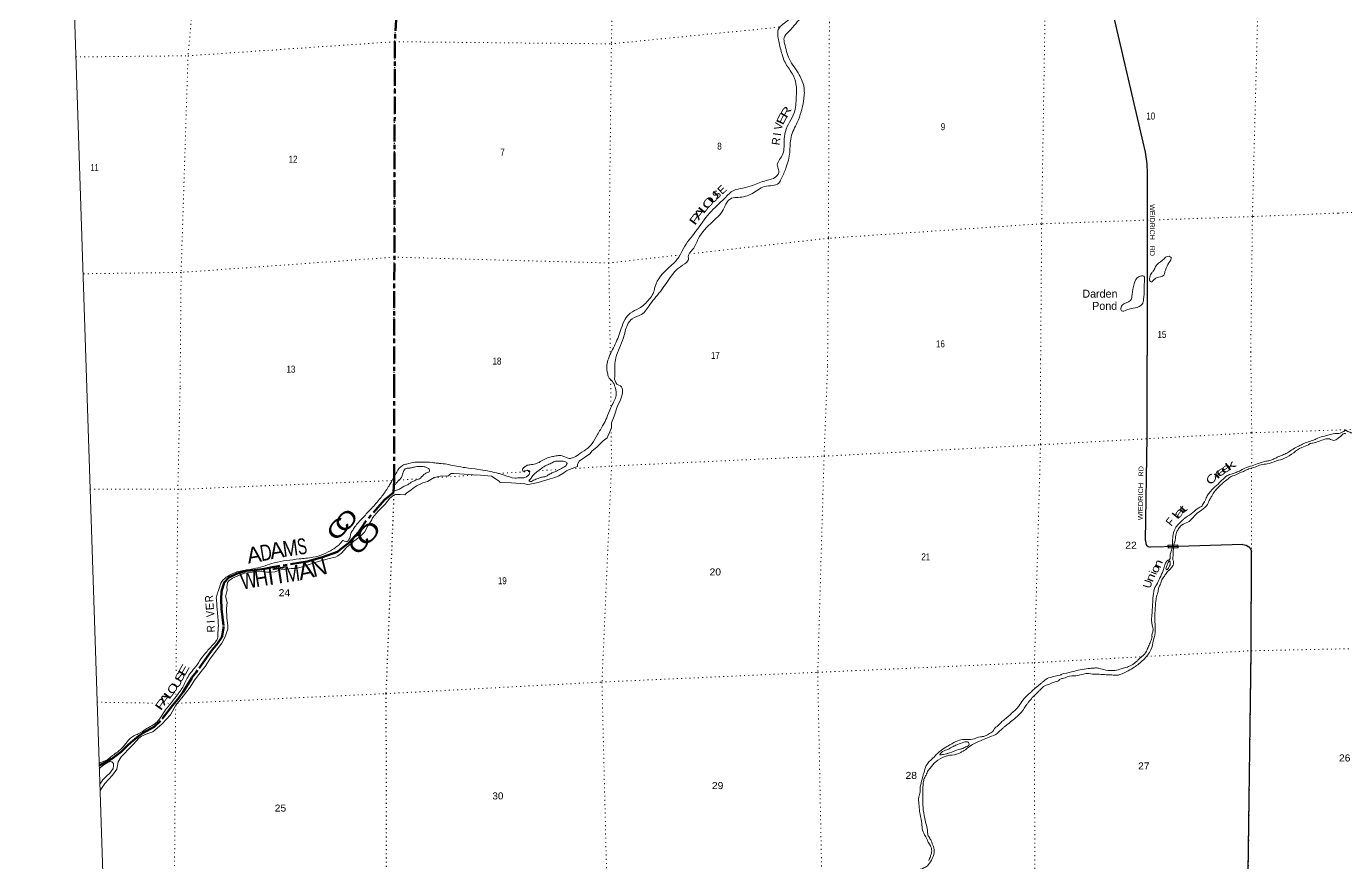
# Model space of a CAD drawing. Header units: feet. Extents: x 751810 to 1010326, y -353855 to -161247.
# Drawn here: x 751810 to 784770, y -228433 to -207545 of the extents above; entities that cross this region are included whole.
import ezdxf
from ezdxf.enums import TextEntityAlignment as Align

# ---------------------------------------------------------------- set-up
doc = ezdxf.new("R2010")
doc.units = ezdxf.units.FT
doc.header["$LTSCALE"] = 70
doc.linetypes.add('DOTTED', pattern=[1.5, 0.3, -1.2])
doc.linetypes.add('LONG_DASH_SHORT_DASH', pattern=[9.9, 6, -1.2, 1.5, -1.2])
for name, color, linetype, lineweight in [('11', 7, 'LONG_DASH_SHORT_DASH', 60), ('29', 7, 'Continuous', 25), ('31', 7, 'Continuous', 13), ('39', 7, 'Continuous', 13), ('4', 7, 'Continuous', 13), ('6', 7, 'DOTTED', 25), ('7', 7, 'DOTTED', 13)]:
    doc.layers.add(name, color=color, linetype=linetype, lineweight=lineweight)
for name, color, linetype in [('12', 7, 'Continuous'), ('30', 7, 'Continuous'), ('41', 7, 'Continuous')]:
    doc.layers.add(name, color=color, linetype=linetype)

msp = doc.modelspace()

# ---------------------------------------------------------------- linework, layer by layer
at = {"layer": '11'}
for points in [[(762144.82, -170505.4), (763310.56, -201669.88), (761370.87, -201703.89), (761015.41, -207920.15), (760995.91, -216405.26)], [(760995.91, -216405.26), (761002.3, -218886.96), (760985.37, -219187.91), (760757.43, -219374.25), (760266.97, -219936.33), (760251.53, -219972.82), (760104.39, -220176.66), (759860.08, -220452.65), (759651.92, -220611.3), (759582.61, -220668.87), (759208.53, -220799.41), (758823.52, -220909.81), (757978.34, -221049.68), (757980.31, -221047.63), (757798.18, -221085.09), (757756.12, -221091.88), (757563.19, -221122.08), (757422.07, -221134.91), (757304.77, -221147.74), (757059.19, -221219.24), (756864.92, -221310.91), (756754.96, -221439.24), (756683.48, -221662.91), (756677.05, -221855.41), (756684.39, -222095.58), (756738.54, -222536.6), (756735.04, -222566.84), (756698.44, -222774.74), (756690.8, -222799.58), (756566.17, -222981.08), (756483.7, -223080.08), (756370.07, -223237.75), (756088.75, -223626.41), (756059.43, -223668.57), (755944.94, -223808.31), (755935.28, -223830.61), (755728.62, -224170.9), (755594.84, -224350.57), (755459.21, -224506.4), (755164.15, -224889.57), (755001.03, -225039.9), (754801.07, -225150.66), (754741.32, -225179.9), (754616.21, -225262.62), (754418.29, -225433.15), (754333.16, -225505.1), (754181.32, -225668.77), (753943.02, -225843.72), (753850.47, -225889.55), (753629.54, -226008.78)]]:
    msp.add_lwpolyline(points, dxfattribs=at)
at = {"layer": '29'}
for points in [[(778916.52, -207036.16), (779763.06, -210686.52), (779806.06, -210979.34), (779808.35, -211211.25), (779812.83, -215769.72)], [(779771.33, -220386.13), (779811.01, -217785.9), (779811.99, -215769.75)], [(779771.33, -220386.13), (779778.32, -220459.79), (779799.09, -220501.35), (779836.48, -220534.6), (779892.73, -220554.98)], [(782203.35, -220487.48), (780582.42, -220534.83), (779892.73, -220554.98)], [(782203.35, -220487.48), (782287.43, -220501.35), (782353.9, -220542.91), (782395.44, -220592.78), (782417.61, -220662.3)], [(782244.8, -235874.6), (782344.38, -234072.07), (782338.1, -228679.99), (782411.64, -223150.62), (782417.61, -220662.3)]]:
    msp.add_lwpolyline(points, dxfattribs=at)
at = {"layer": '31'}
for p, q in [((780334.22, -220580.58), (780332.12, -220505.6)), ((780584.12, -220573.58), (780334.22, -220580.58))]:
    msp.add_line(p, q, dxfattribs=at)
msp.add_lwpolyline([(780332.12, -220505.6), (780582.02, -220498.6), (780584.12, -220573.58)], dxfattribs=at)
msp.add_lwpolyline([(780341.99, -220572.36), (780340.33, -220513.37), (780574.24, -220506.81), (780575.9, -220565.8)], close=True, dxfattribs=at)
at = {"layer": '39'}
msp.add_line((780436.37, -220577.71), (780442.47, -220503.25), dxfattribs=at)
for points in [[(765300.37, -218647.09), (765358.19, -218621.91), (765380.07, -218609.45), (765577.74, -218541.53), (765580.69, -218479.1), (765621.61, -218405.94), (765885.54, -218220.14), (765942.49, -218144.67), (766061.45, -218054.02), (766219.48, -217900.29), (766320.64, -217826.05), (766426.72, -217570.64), (766428.7, -217451.89), (766494.1, -217283.72), (766578.02, -217024.69), (766618.94, -216951.52), (766649.72, -216872.5), (766674.61, -216801.64), (766703.07, -216704.55), (766704.46, -216668.31), (766703.8, -216630.09), (766693, -216586.02), (766682.34, -216550), (766653.74, -216522.34), (766611.3, -216507), (766564.71, -216483.69), (766535.9, -216443.97), (766504.27, -216356.01), (766514.96, -216277.35), (766514.83, -216269.3), (766512.08, -216219.96)], [(753650.24, -226633.46), (753767.3, -226460.83), (753871.88, -226352.32), (753962.48, -226248.09), (754066.41, -226101.37), (754103.35, -225913.59), (754179.62, -225793.52), (754284.1, -225678.97), (754331.46, -225629.84), (754485.45, -225474.17), (754617.49, -225326.94), (754684.82, -225271.42), (754746.65, -225246.17), (754840.37, -225206.26), (754970.29, -225169.73), (755191.82, -224970.6), (755408.82, -224741.38), (755543.25, -224499.54), (755730.26, -224278.9), (755905.02, -224046.4), (756006.57, -223877.59), (756114.61, -223736.83), (756275.8, -223532.74), (756393.17, -223349.56), (756538.5, -223157.83), (756695.57, -222947.79), (756767.48, -222807.67), (756844.23, -222599.06), (756844.72, -222510.52), (756819.52, -222329.89), (756809.32, -222086.62), (756826.84, -221937.42), (756783.88, -221775.22), (756799.18, -221730.68), (756827.57, -221629.57), (756818.16, -221549.26), (756836.34, -221438.27), (756869.78, -221397.43), (756960.97, -221327.39), (757210.12, -221216.3), (757222.17, -221216.08), (757258.07, -221201.36), (757518.57, -221166.52), (757678.96, -221149.56), (757815.98, -221175.28), (757890.41, -221182), (758014.69, -221167.7), (758164.49, -221118.75), (758264.81, -221112.93), (758423.09, -221089.98), (758549.62, -221089.72), (758729.5, -221038.22), (759014.9, -220932.51), (759370.78, -220837.62), (759532.93, -220806.55), (759594.59, -220771.24), (759685.88, -220707.23), (759807.85, -220558.18), (759991.99, -220403.98), (760140.74, -220294.68), (760259.25, -220177.88), (760342.86, -220017.43), (760438.79, -219872.86), (760460.01, -219822.18), (760597.66, -219650.71), (760771.45, -219478.59), (760887.36, -219327.63), (760996.37, -219243.19), (761034.45, -219238.48), (761150.88, -219234.39), (761261.62, -219250.52), (761303.06, -219207.52), (761420.14, -219124.95), (761461.75, -219092.01), (761559, -219023.87), (761718.35, -218946.58), (761832.25, -218912.35), (761995.23, -218812.86), (762191.42, -218775.14), (762338.13, -218780.57), (762423.36, -218714.66), (762485.61, -218713.54), (762632.32, -218718.97), (762867.62, -218736.89), (762972.24, -218747.09), (763159.15, -218753.81), (763430.73, -218779.13), (763619.71, -218906.53), (763646.36, -218938.24), (763933.76, -218949.2), (764259.52, -218971.54), (764332.08, -218986.34), (764390.17, -218977.25), (764426.25, -218972.58), (764594.36, -218937.38), (764900.08, -218845.39), (765014.01, -218813.18), (765111.7, -218771.19), (765215.14, -218713), (765300.37, -218647.09)], [(753631.97, -226085.2), (753745.15, -225990.42), (753854.55, -225928.1), (753922.44, -225904.75), (753942.65, -225912.44), (753985.55, -225953.93), (753986.65, -226018.29), (753973.74, -226084.92), (753893.28, -226195.01), (753808.29, -226274.99), (753717.38, -226361.13), (753644.86, -226471.57)]]:
    msp.add_lwpolyline(points, dxfattribs=at)
for points in [[(772240.06, -195968.03), (772231.83, -196479.46), (772177, -197125), (772078.37, -197785.81), (771958.08, -198463.32), (771790.81, -199186.4), (771667.4, -199674.8), (771491.72, -200013.69), (771227.66, -200280.53), (771089.12, -200433.24), (771077.92, -200612.67), (771134.88, -200860.68), (771213.29, -201158.42), (771289.29, -201663.53), (771295.78, -201902.85), (771212.42, -202311.68), (771133.01, -202643.91), (771084.44, -203001.47), (770987.53, -203577.72), (770864.35, -204074.17), (770862.2, -204217.12), (770852.18, -204366.33), (770881.63, -204637.23), (770998.85, -205328.39), (771236.85, -206249.71), (771363.14, -206608.53), (771417.77, -206844.53), (771345.77, -207005.49), (771044.15, -207146.56), (770859.32, -207370.98), (770594.89, -207623.73), (770587.42, -207793), (770656.56, -208119.17), (770763.79, -208442.28), (770940.16, -208721.25), (771037.67, -208982.24), (771044.72, -209316.14), (770992.89, -209701.97), (770772.44, -210168.87), (770743.06, -210419.24), (770692.31, -210770.82), (770572.95, -211037.73), (770608.19, -211151.49), (770533.97, -211304.46), (770291.32, -211397.63), (769950.94, -211517.61), (769713.67, -211586.48), (769484.11, -211643.06), (769258.2, -211834.39), (768880.51, -212208.98), (768531.27, -212669.34), (768225.29, -213094.3), (768112.49, -213306.7), (767921.26, -213517.2), (767541.85, -213976.37), (767492.21, -214146.79), (767468.02, -214217.89), (767371.38, -214359.4), (767118.33, -214587.69), (766896.54, -214708.47), (766767.99, -214858.9), (766671.79, -215090.96), (766521.62, -215481.48), (766350.66, -215846.41), (766310.74, -216004.48), (766334.96, -216226.48)], [(766512.08, -216219.96), (766536.92, -215823.21), (766728.43, -215326.9), (766826.02, -214998.19), (766944.53, -214848.04), (767180.71, -214738.95), (767392.94, -214487.62), (767684.44, -214121.41), (768151.16, -213547.15), (768343.59, -213380.89), (768354.49, -213338.33), (768347.76, -213312.35), (768458.94, -213114.09), (768596.54, -212852.72), (768960.48, -212416.11), (769246.72, -212078.23), (769297.72, -211958.09), (769429.1, -211837.77), (769597.34, -211817.08), (769934.47, -211725.36), (770255.2, -211547.55), (770608.45, -211457.4), (770668.03, -211357.16), (770787.28, -211086.22), (770880.95, -210687.18), (770915.04, -210313.92), (771069.83, -209945.41), (771226, -209405.79), (771239.25, -209079.38), (771120.03, -208758.61), (770874.12, -208360.78), (770753.03, -207971.63), (770739.28, -207835.14), (770865.39, -207668.68), (771195.05, -207301.43), (771452, -207069.01), (771560.46, -206844.66), (771523.23, -206509.57), (771419.27, -206307.12), (771198.83, -205663.06), (771039.01, -204956.97), (770959.75, -204405.66), (771069.95, -203800.88), (771184.86, -203147.67), (771230.23, -202745.92), (771237.38, -202639.05), (771278.45, -202523.21), (771344.92, -202454.98), (771383.19, -202457.96), (771361.6, -202551.13), (771358.84, -202597.5), (771489.46, -202523.49), (771782.09, -202420.91), (772265.59, -202317.15), (772643.48, -202246.45), (773024.86, -202304.47), (773236.03, -202236.32), (773413.55, -202187.2), (773630.93, -202348.31), (774057.85, -202825.72), (774548.99, -203373.84), (775136.85, -204005.86), (775554.96, -204306.4), (775839.57, -204352.97), (776216.42, -204244.07), (776849.96, -203967.15), (777396.42, -203813.36), (778029.15, -203580.74), (778375.33, -203378.08), (778477.87, -203157.92), (778636.3, -202849.69), (778919.31, -202689.01), (779333.28, -202466.38), (779507.24, -202212.07), (779813.76, -202103.07), (780207.83, -202110.43), (780236.05, -202113.68), (780831.88, -202224.22), (781668.93, -202263.76), (781763.03, -202176.66), (781817.93, -202052.39), (782083.04, -201972.7), (782423.28, -201995.62), (782874.3, -202102.05), (783334.81, -202113.64), (783554.45, -202061.35), (783745.15, -201979.67), (783851.25, -201964.69), (783926.96, -201940.49), (784012.3, -201753), (784154.56, -201441.18)], [(779933.84, -213926.28), (779980.67, -213874.68), (780041.61, -213824.72), (780228.79, -213761.24), (780251.03, -213692.2), (780278.97, -213610.94), (780354.99, -213449.87), (780409.67, -213317.55), (780362.67, -213288.65), (780192.48, -213385.87), (780019.92, -213543.54), (779976.46, -213645.36), (779927.73, -213701.03), (779878.52, -213813.07), (779868.16, -213875.74), (779891.51, -213921.39), (779933.84, -213926.28)], [(779151.28, -214614.97), (779184.59, -214509.4), (779394.5, -214394.99), (779436.59, -214242.9), (779485.67, -213977.9), (779609.23, -213791.38), (779725.69, -213788.2), (779743.68, -213932.62), (779738.66, -214117.92), (779723.17, -214361.87), (779690.35, -214485.53), (779509.96, -214577), (779304.33, -214626.89), (779174.4, -214652.58), (779151.28, -214614.97)], [(766334.94, -216226.37), (766346.37, -216284.39), (766381.51, -216342.11), (766424.47, -216387.61), (766473.69, -216447.09), (766507.2, -216526.97), (766526.38, -216591.02), (766544.21, -216693.31), (766528.45, -216828.4), (766458.59, -216970.49), (766402.43, -217092.21), (766307.99, -217323.27), (766222.58, -217495.82), (766076.17, -217741.89), (765945.41, -217963.54), (765791.35, -218115.18), (765592.74, -218245.49), (765557.08, -218274.3), (765479.4, -218311.91), (765421.51, -218333.06), (765391.47, -218337.62), (765300.7, -218315.1), (765163.26, -218265.25), (765034.86, -218273.58), (764922.8, -218297.72), (764776.99, -218344.59), (764649.69, -218417.29), (764526.17, -218475.84), (764393.93, -218494.3), (764303.95, -218518.04), (764252.3, -218551.16), (764220.62, -218577.88), (764209.72, -218644.47), (764215.91, -218654.42), (764258.01, -218649.64), (764310.04, -218638.65), (764342.1, -218634.05), (764374.5, -218649.57), (764383.43, -218701.72), (764266.87, -218814.47), (764158.48, -218818.42), (764020.04, -218826.93), (763743.58, -218751.4), (763555.88, -218698.42), (763330.09, -218650.15), (763102.44, -218609.96), (762776.34, -218567.5), (762552.77, -218531.26), (762176.02, -218463.56), (762077.5, -218457.27), (761952.66, -218439.39), (761665.26, -218428.43), (761470.63, -218439.96), (761318.62, -218476.88), (761204.76, -218513.13), (761064.97, -218676.59), (760928.53, -218918.46), (760870.02, -219020.1), (760793.75, -219140.18), (760626.92, -219366.5), (760400.3, -219620.04), (760205.04, -219828.76), (760017.96, -220045.38), (759955.33, -220141.06), (759906.79, -220238.51), (759901.5, -220280.85), (759884.39, -220337.5), (759799.4, -220417.49), (759759, -220404.12), (759724.56, -220386.63), (759671.14, -220433.86), (759461.24, -220608.64), (759230.37, -220731.48), (758962.49, -220804.68), (758627.83, -220848.9), (758002.86, -220946.59), (757545.23, -221081.54), (757234.81, -221133.37), (756915.2, -221235.66), (756803.9, -221304.05), (756667.92, -221455.37), (756601.2, -221663.8), (756557.3, -221797.38), (756561.28, -221911.99), (756569.31, -222028.54), (756577.02, -222127), (756605.64, -222506.75), (756593.73, -222748.41), (756577.52, -222857.35), (756552.08, -222896.03), (756495.06, -222967.47)], [(784766.99, -217640.7), (784749.84, -217643.87), (784736.85, -217650.86), (784723.52, -217661.53), (784704.2, -217672.35), (784634, -217703.64), (784497.63, -217716.14), (784357.6, -217748.83), (784239.62, -217779.11), (784079.78, -217828.24), (783986.14, -217872.17), (783836.38, -217923.14), (783690.77, -217982.08), (783599.2, -218029.99), (783455.85, -218102.98), (783340.7, -218181.49), (783253.12, -218227.32), (783125.48, -218279.91), (783097.54, -218290.47), (783061.71, -218309.22), (782976.03, -218348.98), (782880.31, -218388.92), (782778.21, -218408.85), (782666.19, -218435), (782560.39, -218473.11), (782396.75, -218534.39), (782292.75, -218560.39), (782147.46, -218637.43), (782031.8, -218685.78), (781933.93, -218717.71), (781810.59, -218765.86)], [(784770.03, -217720.33), (784762.16, -217717.67), (784750.84, -217715.34), (784733.85, -217717), (784659.34, -217775.62), (784572.03, -217837.54), (784472.43, -217885.6), (784367.4, -217851.26), (784251.01, -217857.37), (784099.27, -217910.38), (783943.38, -217955.43), (783869.4, -217974.86), (783841.64, -217995.47), (783676.06, -218060.81), (783473.47, -218193.2), (783244.91, -218334.11), (783043.19, -218400.09), (782811.48, -218474.65), (782659.16, -218493.48), (782507.6, -218556.55), (782387.57, -218584.85), (782263.98, -218639.37), (782172.28, -218679.24), (781982.91, -218763.11), (781907.06, -218790.62), (781861.33, -218817.6)], [(784766.99, -217640.7), (784779.46, -217640.87), (784791, -217643.65), (784802.53, -217648.23), (784900.5, -217693.72), (785063.02, -217685.88), (785350.65, -217748.04), (785535.03, -217789.74), (785659.92, -217797.34), (785804.02, -217836.46), (785842.87, -217855.19), (785910.83, -217901.06), (785967.9, -217923.17), (786089.34, -217947), (786278.75, -217960.34), (786302.91, -217961.49), (786409.37, -217959.69), (786470.74, -217933.33), (786537.35, -217884.65), (786570.33, -217851.27), (786642.02, -217832.6), (786653.99, -217830.16), (786661.81, -217823.84), (786699.81, -217818.45), (786792.72, -217831.22), (786915.81, -217844.93), (787098.55, -217896.75), (787149.81, -217925.11), (787207.3, -218015.63), (787207.72, -218027.69), (787268.87, -218108.03), (787444.29, -218236.59), (787450.52, -218242.41), (787533.83, -218267.6), (787654.48, -218325.68), (787774.13, -218355.61), (787907.62, -218379), (787956.01, -218383.31), (787991.93, -218375.98), (788067.92, -218365.21), (788130.51, -218373.03), (788178.97, -218379.34), (788328.09, -218446.46), (788357.98, -218495.71), (788421.99, -218600.09), (788477.54, -218692.7), (788480.33, -218714.74), (788521.12, -218764.8), (788545.92, -218801.56), (788545.92, -218857.63), (788541.33, -218893.47), (788532.15, -218928.25), (788527.84, -218976.71), (788569.77, -219081.88), (788606.25, -219259.71), (788610.26, -219315.92), (788648.82, -219439.33), (788643.8, -219467.69), (788663.72, -219575.66), (788679.84, -219633.45), (788718.41, -219700.5), (788752.38, -219751.62), (788822.71, -219807.47), (788860.13, -219842.36), (788916.47, -219957.08), (788932.74, -220018.89), (788943.27, -220088.96), (788965.84, -220158.6), (789025.19, -220301.39), (789061.75, -220368.51), (789125.05, -220452.79), (789251.43, -220558.96), (789293.86, -220621.85), (789314.93, -220705.63), (789323.67, -220838.16), (789342.51, -220972.34), (789338.71, -221034.87), (789360.35, -221134.73), (789380.49, -221192.38), (789419.62, -221275.51), (789446.49, -221297.29)], [(764360.72, -218899.31), (764408.08, -218850.17), (764433.49, -218809.48), (764502.31, -218723.74), (764573.63, -218666.13), (764676.76, -218589.84), (764807.9, -218507.01), (764921.55, -218458.7), (765027.14, -218408.53), (765095.37, -218405.29), (765133.49, -218402.6), (765185.76, -218405.69), (765254.13, -218410.5), (765298.65, -218429.83), (765323.12, -218451.52), (765319.35, -218465.67), (765292.04, -218512.44), (765222.59, -218561.97), (765143.03, -218607.65), (765081.34, -218640.95), (765031.49, -218661.96), (764941.76, -218699.78), (764846.21, -218749.78), (764788.57, -218785.02), (764676.47, -218807.14), (764592.63, -218836.81), (764536.75, -218857.93), (764480.95, -218883.07), (764385.02, -218910.94), (764368.61, -218891.12), (764378.34, -218872.84)], [(761660.13, -218830.92), (761558.45, -218875), (761454.7, -218915.08), (761339.55, -218993.6), (761275.75, -219020.89), (761225.93, -219043.92), (761136.51, -219099.84), (761124.6, -219108.1), (761058.69, -219129.4), (760996.69, -219144.6), (760964.53, -219143.16), (760971.8, -219098.76), (761009.57, -219014.6)], [(761010.06, -219013.72), (761028.12, -218987.1), (761126.55, -218870.65), (761191.46, -218791.02), (761210.54, -218732.33), (761243.12, -218641.21), (761322.36, -218577.42), (761366.57, -218578.64), (761450.69, -218565.06), (761562.75, -218540.93), (761703.34, -218540.42), (761787.94, -218555), (761852.82, -218590.06), (761881.52, -218623.75), (761872.31, -218672.2), (761808.5, -218699.5), (761770.67, -218718.29), (761660.13, -218830.92)], [(781811.22, -218765.4), (781778.49, -218788.9), (781719.19, -218844.29), (781642.05, -218914.07), (781575, -218985.69), (781473.98, -219067.98), (781381.54, -219182.31), (781314.76, -219270.02), (781289.59, -219324.79), (781262.55, -219387.65), (781243.1, -219424.21), (781207.68, -219467.1), (781184.55, -219523.85), (781104.96, -219567.53), (780956.45, -219690.9), (780775.7, -219808.82), (780716.33, -219860.18), (780643.21, -219929.9), (780550.53, -220030.15), (780486.21, -220143.97), (780451.21, -220327.69), (780443.31, -220452.58), (780442.47, -220503.25)], [(781869.52, -218814.58), (781809.96, -218866.81), (781744.53, -218916.26), (781651.57, -219000.42), (781535.04, -219115.18), (781464.35, -219208.99), (781427.34, -219276.05), (781374.54, -219359.49), (781316.52, -219489.3), (781173.44, -219626.8), (781029.49, -219733.86), (780950.52, -219823.36), (780826, -219930.65), (780672.6, -220003.82), (780587.25, -220107.46), (780547.62, -220185.09), (780517.57, -220332.54), (780477.68, -220501.65)], [(780477.68, -220501.65), (780463.41, -220639.33), (780457.63, -220772.3), (780451.85, -220830.94), (780472.34, -220973.17), (780445.16, -221027.98), (780382.26, -221107.57), (780303.22, -221183.43), (780269.92, -221232.31), (780213.11, -221315.82), (780181.91, -221370.71), (780143.52, -221474), (780104.85, -221561.21), (780086.29, -221650.07), (780046.54, -221791.63), (780033.84, -221870.32), (780021.37, -221963.1), (780016.52, -222031.59), (780012.02, -222120.2), (780007.1, -222184.67), (780005.02, -222297.38), (780011.14, -222536.7), (780009.86, -222695.67), (779970.8, -222877.45), (779902.63, -223118.1), (779716.13, -223368.92), (779485.66, -223554.01), (779341.17, -223639.2), (779131.84, -223737.28), (779060.84, -223753.31), (778927.2, -223743.18), (778790.61, -223739.57), (778615.63, -223728.63), (778442.78, -223721.67), (778275.34, -223712.08), (778062.36, -223762.48), (777931.4, -223767.03), (777700.52, -223831.2), (777624.95, -223858.69), (777578.18, -223900.11), (777510.19, -223917.42), (777418.41, -223953.27), (777358.63, -223980.49), (777220.98, -224035.27), (777167.67, -224088.53), (777116.29, -224137.74), (777057.13, -224201.17), (776942.54, -224311.87), (776895.32, -224369.05), (776836.25, -224438.52), (776791.08, -224497.67), (776724.64, -224605.5), (776596.62, -224752.65), (776329.25, -224972.72), (776248.03, -225038.56), (776190.67, -225089.88), (776119.46, -225153.53), (776076.01, -225196.56), (775866.84, -225296.88), (775699.32, -225366.27), (775498.01, -225456.39), (775317.23, -225572.3)], [(780436.38, -220577.68), (780401.07, -220682.7), (780385.07, -220803.71), (780371.95, -220858.27), (780340.17, -220878.96), (780314.38, -220897.52), (780284.85, -220932.26), (780246.24, -221023.49), (780214.05, -221136.74), (780128.06, -221320.41), (780045.61, -221496.81), (779996.73, -221581.26), (779986.31, -221618.51)], [(780310.03, -221000.94), (780337.07, -220938.08), (780372.52, -220897.21), (780387.71, -220963.33), (780372.65, -221021.95), (780331.7, -221093.1), (780315.94, -221111.49), (780303.97, -221115.73), (780279.39, -221088), (780294.69, -221043.46), (780310.68, -220999.44)], [(779990.74, -221602.19), (779956.74, -221825.42), (779955.74, -221883.79), (779945.59, -221994.63), (779938.11, -222143.65), (779931.6, -222232.3), (779927.16, -222441.63), (779955.19, -222670.5), (779930.75, -222767.51), (779933.07, -222785.58), (779897.06, -222910.97), (779848.9, -223030.54), (779821.73, -223085.35), (779794.79, -223154.24), (779680.55, -223285.05), (779611.27, -223344.64), (779552.04, -223404.04), (779349.45, -223536.44), (779215.58, -223577.06), (779165.62, -223592.04), (778838.96, -223634.1), (778594.94, -223576.09), (778496.45, -223571.82), (778386.15, -223581.84), (778185.71, -223605.55), (778003.68, -223649.04), (777793.62, -223697.06), (777655.73, -223737.76), (777659.75, -223737.69), (777509.74, -223774.58), (777198.97, -223922.99), (777137.59, -223974.39), (777016.8, -224075.14), (776917.96, -224167.44), (776838.82, -224237.27), (776710.56, -224370.34), (776604.76, -224525.15), (776541.75, -224598.71), (776450.77, -224680.82), (776252.89, -224853.37), (776161.8, -224929.44), (776061.09, -225029.83), (776001.69, -225079.18), (775952.8, -225156.51), (775847.53, -225224.79), (775733.98, -225279.14), (775649.82, -225290.7), (775450, -225350.61), (775237.16, -225354.42), (775081.1, -225389.4), (774884.02, -225491.52), (774778.6, -225551.75), (774639.67, -225648.8), (774542.74, -225735.04), (774467.82, -225816.86), (774394.57, -225878.53), (774359.08, -225917.4), (774294.41, -226011.11), (774231.3, -226195.33), (774206.54, -226274.24), (774189.75, -226348.98), (774161.46, -226456.13), (774139.31, -226569.2), (774137.02, -226669.84), (774105.06, -226797.17), (774102.43, -226877.69), (774109.9, -226962.06), (774127.31, -227156.92), (774173.83, -227409.6), (774192.83, -227580.28), (774247.73, -227736.23), (774278.71, -227785.98), (774343.34, -227923.65), (774397.1, -228013.23), (774420.23, -228073.18), (774420.4, -228199.93), (774395.61, -228276.83), (774359.26, -228382.11)], [(756495.06, -222967.47), (756390.47, -223075.98), (756299.94, -223184.23), (756180.02, -223335.27), (756039.01, -223545.03), (755918.85, -223681.98), (755826.97, -223828.49), (755696.72, -224080.31), (755616.34, -224194.42), (755480.8, -224371.89), (755288.21, -224618.79), (755074.36, -224914.36), (754905.7, -225034.07), (754812.16, -225084.03), (754736.79, -225139.71), (754603.58, -225218.54), (754545.73, -225241.71), (754359.17, -225371.81), (754227.51, -225541.16), (754085.12, -225670.46), (753960.14, -225761.23), (753886.92, -225824.91), (753841.29, -225857.92), (753713.69, -225912.51), (753627.36, -225954.2)], [(774795.49, -225716.44), (774727.5, -225733.75), (774671.35, -225738.78), (774637.25, -225741.4), (774700.12, -225659.79), (774835.75, -225605.05), (774967.03, -225530.27), (774986.97, -225521.87), (775074.69, -225484.08), (775232.38, -225426.94), (775324.61, -225417.24), (775346.97, -225432.94), (775361.72, -225472.91), (775284.62, -225544.71), (775184.95, -225588.75), (775108.93, -225606.2), (774869.4, -225692.98), (774795.49, -225716.44)], [(775317.23, -225572.3), (775257.86, -225623.66), (775170.27, -225669.49), (775102.63, -225706.92), (774884.83, -225753.23), (774761.17, -225785.3), (774527.78, -225916.39), (774387.88, -226073.82), (774342.7, -226132.97), (774286.41, -226246.65), (774243.65, -226329.91), (774219.38, -226436.98), (774210.93, -226529.69), (774209.79, -226696.7), (774203.13, -226894), (774211.78, -227046.76), (774254.77, -227327.67), (774325.18, -227668.37), (774342.59, -227762.71), (774369.35, -227800.45), (774413.07, -227890.21), (774471.78, -228034.03), (774488.32, -228178.6), (774419.39, -228374.99), (774321.34, -228513.56), (774235.87, -228565.39), (774038.06, -228625.27)]]:
    msp.add_spline(points, degree=3, dxfattribs=at)
at = {"layer": '4'}
msp.add_lwpolyline([(751809.62, -170897.82), (783122.91, -169842.15), (814434.73, -168743.41), (845745, -167601.59), (877053.68, -166416.71), (908360.69, -165188.77), (939665.99, -163917.76), (970969.51, -162603.69), (1002271.19, -161246.56), (1010326.19, -344125.92), (978772.94, -345493.95), (947217.84, -346818.58), (915660.96, -348099.8), (884102.33, -349337.62), (852542.04, -350532.02), (820980.12, -351683.01), (789416.81, -352794.88), (757851.71, -353854.74)], close=True, dxfattribs=at)
msp.add_lwpolyline([(751809.62, -170897.82), (783122.91, -169842.15), (814434.73, -168743.41), (845745, -167601.59), (877053.68, -166416.71), (908360.69, -165188.77), (939665.99, -163917.76), (970969.51, -162603.69), (1002271.19, -161246.56), (1010326.19, -344125.92), (978772.94, -345493.95), (947217.84, -346818.58), (915660.96, -348099.8), (884102.33, -349337.62), (852542.04, -350532.02), (820980.12, -351683.01), (789416.81, -352794.88), (757851.71, -353854.74)], close=True, dxfattribs=at)
at = {"layer": '6'}
msp.add_line((760996.27, -219040.11), (760992.12, -219145.29), dxfattribs=at)
for points in [[(760995.91, -216405.26), (761002.04, -213310.27), (761015.41, -207920.15), (761375.08, -201700.67)], [(760987.86, -219253.69), (760792.54, -224212.48), (760801.42, -229638.71), (760771.76, -232500.62)]]:
    msp.add_lwpolyline(points, dxfattribs=at)
at = {"layer": '7'}
for p, q in [((766406.4, -216372.65), (766413.63, -217059.61)), ((761117.45, -218879.31), (761641.55, -218844.48)), ((761982.79, -218821.8), (763068.96, -218749.61)), ((763609.61, -218713.68), (764376.24, -218662.73)), ((764401.43, -218661.06), (764402.48, -218660.99)), ((764597.9, -218648), (765131.32, -218612.55)), ((753577.4, -224427.24), (754994.91, -224448.98)), ((755341.84, -224454.3), (755417.36, -224455.46)), ((755542.98, -224216), (755542.18, -224293.96))]:
    msp.add_line(p, q, dxfattribs=at)
for points in [[(766567.99, -201633.4), (766426.68, -207981.03), (766362.16, -213455.1), (766397.49, -215745.23)], [(756114.13, -201926.78), (756120.94, -205289.68), (755848.37, -208279.82), (755675.61, -213690.43), (755648.99, -216583.03)], [(782647.68, -202055.83), (782583.51, -206791.34), (782441.44, -212295.71), (782399.95, -215681.13)], [(771917.55, -202393.1), (771872.01, -207439.94), (771847.58, -212836.44), (771827.06, -216041.34)], [(777276.93, -203848.8), (777262.17, -207087.53), (777175.43, -212483.72), (777150.62, -215860.59)], [(753045.09, -208308.51), (755848.37, -208279.82), (761013.16, -207928.05), (766410.62, -207981.47), (770633.34, -207563.32)], [(815944.52, -210941.11), (814767.9, -211012.99), (809461.6, -211161.02), (804021.16, -211325.69), (798516.52, -211494.55), (793127.81, -211764.13), (787757.57, -212045.16), (784580.42, -212209.55)], [(784580.42, -212209.55), (782441.44, -212295.71), (780047.3, -212377.49)], [(779833.18, -212384.8), (777163.16, -212476), (771847.58, -212836.44), (768398.46, -213225.44)], [(768144.69, -213254.06), (766362.16, -213455.1), (760990.65, -213309.88), (755675.61, -213690.43), (753223.97, -213725.1)], [(777150.62, -215860.59), (777147.35, -217987.53), (776995.81, -223437.7), (776996.73, -224094.67)], [(782399.95, -215681.13), (782424.54, -217696.89), (782422.58, -218523.7)], [(771827.06, -216041.34), (771739.39, -218280.3), (771581.04, -223679.44), (771675.57, -228526.68)], [(784766.59, -217620.98), (787779.16, -217479.88), (793193.63, -217189.28), (798545.48, -216894.3), (804034.12, -216762.65), (809414.46, -216585.99), (814826.7, -216402.14), (816138.08, -216350.92)], [(755648.99, -216583.03), (755595.16, -219104.41), (755548.45, -223679.79)], [(765422.38, -218593.21), (766429.08, -218526.3), (771739.39, -218280.3), (777147.35, -217996.53), (782424.54, -217696.89), (784766.59, -217620.98)], [(766419.13, -217581.5), (766429.08, -218526.3), (766189.7, -223929.8), (766321.25, -229316.63), (766291.58, -231065.44)], [(782422.46, -218573.88), (782411.64, -223141.62), (782338.1, -228679.99), (782344.38, -234072.07), (782009.61, -239369.65), (781951.3, -244859.45), (781894.13, -250280.59), (782078.66, -255778.37), (782060.75, -261281.54), (782054, -261491.49)], [(753401.58, -219103.21), (755669.46, -219107.2), (760944.19, -218889.36)], [(779797.84, -223284.51), (782411.64, -223141.62), (784954.68, -223088.3)], [(755578.73, -224455.56), (760792.54, -224212.48), (766176.35, -223923.01), (771581.04, -223679.44), (776995.81, -223437.7), (779672.9, -223291.35)], [(776996.95, -224260.49), (777003.44, -228908.22), (776960.12, -234335.39), (776710.71, -239808.5), (776663.44, -245239.76), (776657.36, -250730.65), (776702.53, -255473.92), (776679.85, -256247.18), (776730.99, -261673)], [(755540.18, -224503.15), (755502.07, -229818.02), (755496.3, -230048.83)]]:
    msp.add_lwpolyline(points, dxfattribs=at)

# ---------------------------------------------------------------- texts
at = {"layer": '12'}
for s, rotation, width, p in [('C', 48.484, 1.5, (759748.23, -220220.22)), ('O', 48.893, 1.4, (759948.12, -220019.01)), ('O', 46.896, 1.5, (760498.48, -220342.47)), ('D', 9.397, 0.75, (757826.06, -220881.41)), ('M', 8, 0.85, (758429.8, -220776.13)), ('S', 9.237, 0.65, (758727.92, -220730.42)), ('C', 54.865, 1.35, (760282.72, -220572.42)), ('W', 11.323, 0.8, (757405.7, -221579.12)), ('H', 9.674, 0.85, (757712.04, -221526.42)), ('M', 7.505, 0.85, (758476.41, -221411.3)), ('A', 12.226, 1.1, (758837.57, -221339.21))]:
    msp.add_text(s, height=400, rotation=rotation, dxfattribs=dict(at, width=width)).set_placement(p, align=Align.CENTER)
for s, rotation, p in [('A', 9.397, (758097.9, -220826.66)), ('A', 9.17, (757529.43, -220936.88)), ('N', 14.289, (759173.44, -221257.68)), ('I', 8.191, (757945.08, -221490.12)), ('T', 9.359, (758175.25, -221453.82))]:
    msp.add_text(s, height=400, rotation=rotation, dxfattribs=at).set_placement(p, align=Align.CENTER)
at = {"layer": '30', "width": 1.1}
msp.add_text('WEIDRICH   RD', height=120, rotation=270.056, dxfattribs=at).set_placement((779879.75, -212633.93), align=Align.CENTER)
at = {"layer": '30', "width": 1.15}
msp.add_text('WIEDRICH   RD', height=120, rotation=89.126, dxfattribs=at).set_placement((779698.68, -219880.62))
at = {"layer": '41'}
for s, rotation, width, p in [('R', 59.963, 1.45, (770871.66, -209731.01)), ('E', 63.775, 1.55, (770769.86, -209904.86)), ('I', 83.143, 1.05, (770661.89, -210250.69)), ('O', 48.409, 1.55, (768923.01, -212010.46)), ('U', 49.745, 1.65, (769054.4, -211880.22)), ('P', 53.491, 1.75, (768600.13, -212408.23)), ('A', 52.139, 1.7, (768699.52, -212281.92)), ('L', 52.139, 1.8, (768808.51, -212138.65)), ('e', 36.103, 1.7, (781829.17, -218659.96)), ('k', 34.664, 1.85, (781947.98, -218592.12)), ('C', 57.858, 1.4, (781500.38, -218901.67)), ('r', 48.419, 2.1, (781629.9, -218800.82)), ('e', 37.542, 1.75, (781712.44, -218740.36)), ('t', 49.173, 1.8, (780786.14, -219656.85)), ('l', 50.873, 1.55, (780598.72, -219833.45)), ('a', 49.802, 1.95, (780680.66, -219755.38)), ('o', 67.785, 1.25, (780103.75, -221133.54)), ('n', 67.692, 1.35, (780174.61, -221001.9)), ('U', 74.121, 1.05, (779919.58, -221500.33)), ('n', 67.948, 1.35, (779985.81, -221347.55)), ('R', 93.767, 0.9, (756473.88, -221833.82)), ('E', 94.47, 1.05, (756488.98, -222027.43)), ('V', 94.4, 0.85, (756503.02, -222212.18)), ('R', 91.323, 0.9, (756517.75, -222592.09)), ('U', 60.06, 1.35, (755657.27, -223988.53)), ('S', 63.433, 1.45, (755732.24, -223839.06)), ('E', 60.376, 1.6, (755827.31, -223672.71)), ('O', 54.744, 1.35, (755545.95, -224138.93)), ('P', 54.745, 1.75, (755254.33, -224528.13)), ('A', 52.099, 1.7, (755346.96, -224403.82)), ('L', 52.515, 1.8, (755452.85, -224271.39))]:
    msp.add_text(s, height=200, rotation=rotation, dxfattribs=dict(at, width=width)).set_placement(p, align=Align.CENTER)
for s, rotation, p in [('V', 77.697, (770697.76, -210061.84)), ('R', 82.108, (770637.91, -210427.13)), ('E', 44.463, (769259.06, -211693.43)), ('S', 42.957, (769121.93, -211820.36)), ('F', 51.218, (780463.55, -219979.38)), ('i', 69.918, (780049.96, -221225.64)), ('I', 94.22, (756514.27, -222405.55))]:
    msp.add_text(s, height=200, rotation=rotation, dxfattribs=at).set_placement(p, align=Align.CENTER)
for s, p in [('Darden', (778631.65, -214321.96)), ('Pond', (778750.6, -214626.66))]:
    msp.add_text(s, height=200, dxfattribs=at).set_placement(p, align=Align.CENTER)
at = {"layer": '7'}
for s, width, p in [('10', 0.85, (779901.36, -209872.18)), ('9', 0.85, (774710.38, -210139.44)), ('7', 0.85, (763706.57, -210772.63)), ('8', 0.85, (769125.98, -210623.39)), ('12', 0.85, (758472.1, -210950.26)), ('11', 0.65, (753513.03, -211158.74)), ('15', 0.85, (780179.8, -215327.96)), ('16', 0.85, (774647.11, -215563.15)), ('18', 0.85, (763566.62, -215992.73)), ('17', 0.85, (769022.75, -215849.85)), ('13', 0.85, (758418.98, -216194.24))]:
    msp.add_text(s, height=175, dxfattribs=dict(at, width=width)).set_placement(p, align=Align.CENTER)
for s, width, p in [('22', 1.1, (779265.87, -220592.96)), ('21', 0.85, (774170.19, -220880.99)), ('20', 1.1, (768878.48, -221260.47)), ('19', 0.85, (763590.08, -221478.51)), ('24', 1.1, (758113.34, -221778.2)), ('26', 1.1, (784603.78, -225906.28)), ('27', 1.1, (779584.39, -226106.72)), ('29', 1.1, (768936.71, -226596.91)), ('28', 1.1, (773774.38, -226341.81)), ('30', 1.05, (763453.68, -226854.51)), ('25', 1.1, (758013.84, -227157.81))]:
    msp.add_text(s, height=175, dxfattribs=dict(at, width=width)).set_placement(p)

doc.saveas('drawing.dxf')
